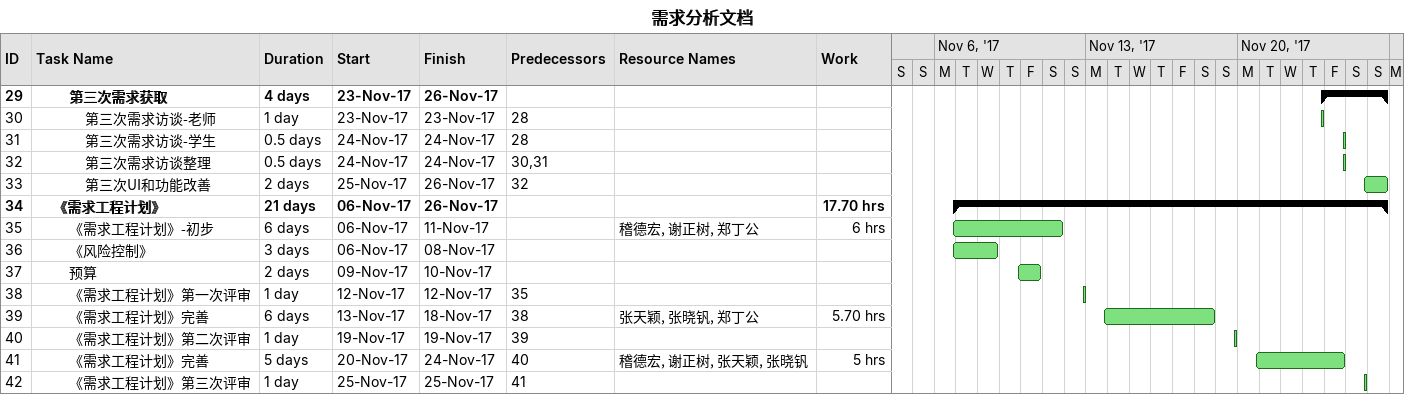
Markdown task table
需求分析文档

| ID | Level | Task | Duration | Start | Finish | Predecessors | Resources | Work (h) |
|---|---|---|---|---|---|---|---|---|
| 29 | 3 | **第三次需求获取** | 4d | 2017-11-23 | 2017-11-26 |  |  |  |
| 30 | 4 | 第三次需求访谈-老师 | 1d | 2017-11-23 | 2017-11-23 | 28 |  |  |
| 31 | 4 | 第三次需求访谈-学生 | 0.5d | 2017-11-24 | 2017-11-24 | 28 |  |  |
| 32 | 4 | 第三次需求访谈整理 | 0.5d | 2017-11-24 | 2017-11-24 | 30, 31 |  |  |
| 33 | 4 | 第三次UI和功能改善 | 2d | 2017-11-25 | 2017-11-26 | 32 |  |  |
| 34 | 2 | **《需求工程计划》** | 21d | 2017-11-06 | 2017-11-26 |  |  | 17.70 |
| 35 | 3 | 《需求工程计划》-初步 | 6d | 2017-11-06 | 2017-11-11 |  | 稽德宏, 谢正树, 郑丁公 | 6 |
| 36 | 3 | 《风险控制》 | 3d | 2017-11-06 | 2017-11-08 |  |  |  |
| 37 | 3 | 预算 | 2d | 2017-11-09 | 2017-11-10 |  |  |  |
| 38 | 3 | 《需求工程计划》第一次评审 | 1d | 2017-11-12 | 2017-11-12 | 35 |  |  |
| 39 | 3 | 《需求工程计划》完善 | 6d | 2017-11-13 | 2017-11-18 | 38 | 张天颖, 张晓钒, 郑丁公 | 5.70 |
| 40 | 3 | 《需求工程计划》第二次评审 | 1d | 2017-11-19 | 2017-11-19 | 39 |  |  |
| 41 | 3 | 《需求工程计划》完善 | 5d | 2017-11-20 | 2017-11-24 | 40 | 稽德宏, 谢正树, 张天颖, 张晓钒 | 5 |
| 42 | 3 | 《需求工程计划》第三次评审 | 1d | 2017-11-25 | 2017-11-25 | 41 |  |  |
